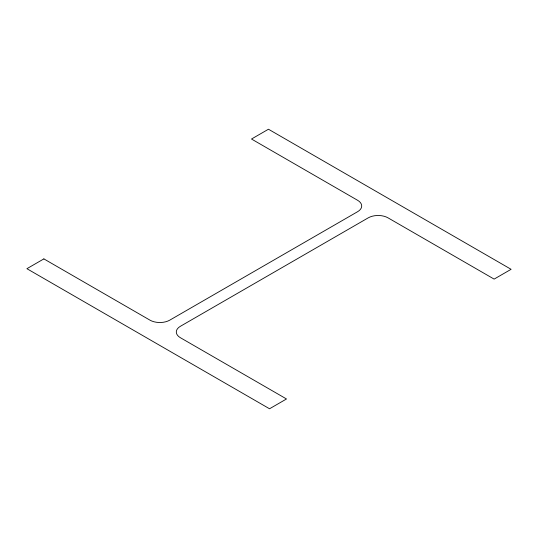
<?xml version="1.0" encoding="UTF-8"?>
<svg xmlns="http://www.w3.org/2000/svg" width="538" height="538" viewBox="0 0 538 538"><rect width="100%" height="100%" fill="white"/><g stroke="black" fill="none" stroke-linecap="round" stroke-linejoin="round"><path stroke-width="0.81" d="M43.874 258.892L26.9 268.691L269.538 408.772L286.505 398.974L180.391 337.709A13.981 8.07 0 0 1 180.391 326.297L368.241 217.843A13.981 8.07 0 0 1 388.012 217.843L494.126 279.108L511.1 269.309L268.462 129.228L251.495 139.026L357.609 200.291A13.981 8.07 0 0 1 357.609 211.703L169.759 320.157A13.981 8.07 0 0 1 149.988 320.157L43.874 258.892"/></g></svg>
